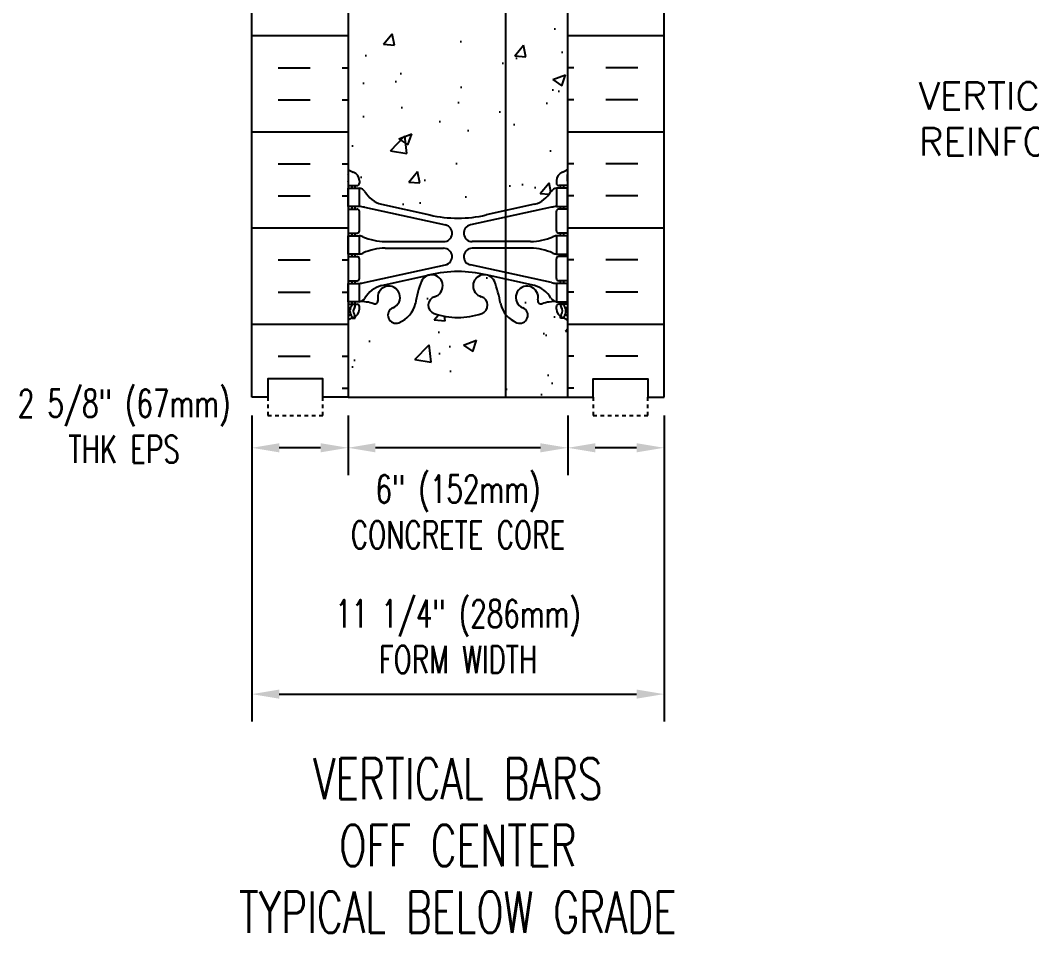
# Model space of a CAD drawing. Header units: inches. Extents: x 129.4 to 186.5, y 203.9 to 260.3.
# Drawn here: x 131.48 to 159.09, y 203.89 to 228.8 of the extents above; entities that cross this region are included whole.
import ezdxf
from ezdxf.enums import TextEntityAlignment as Align

# ---------------------------------------------------------------- set-up
doc = ezdxf.new("R2010")
doc.units = ezdxf.units.IN
doc.header["$MEASUREMENT"] = 0
doc.linetypes.add('DASHED2', pattern=[0.375, 0.25, -0.125])
for name, color, linetype in [('DIM', 4, 'Continuous'), ('HATCH', 12, 'Continuous'), ('line25', 2, 'Continuous'), ('LINE3', 3, 'Continuous'), ('LINE50', 5, 'Continuous'), ('LINE9', 9, 'Continuous'), ('TEXT', 4, 'Continuous'), ('Web_Edge', 9, 'Continuous')]:
    doc.layers.add(name, color=color, linetype=linetype)
doc.styles.add('DIM', font='romans.shx', dxfattribs={"width": 0.7})
doc.styles.get("Standard").update_dxf_attribs({"font": 'romans.shx', "height": 0.75})
doc.styles.add('Titles', font='romans.shx', dxfattribs={"width": 0.7, "height": 1.125})

msp = doc.modelspace()

# ---------------------------------------------------------------- hatches: boundary and pattern name
at = {"layer": 'HATCH'}
h = msp.add_hatch(dxfattribs=at)
h.set_pattern_fill('AR-CONC', color=256, scale=0.5)
h.set_pattern_definition([(50, (0, 0), (3.5863, -0.31376), [0.375, -4.125]), (355, (0, 0), (-0.693757, 3.76096), [0.3, -3.3]), (100.4514, (0.299, -0.026), (2.892544, 3.4472), [0.3187, -3.50571]), (46.1842, (0, 1), (5.336207, -0.827596), [0.5625, -6.1875]), (96.6356, (0.4447, 0.931), (4.67331, 4.87059), [0.47805, -5.25857]), (351.1842, (0, 1), (4.67331, 4.87059), [0.45, -4.95]), (21, (0.5, 0.75), (2.984535, -2.013094), [0.375, -4.125]), (326, (0.5, 0.75), (1.216577, 3.62575), [0.3, -3.3]), (71.4514, (0.7487, 0.5822), (4.20111, 1.612656), [0.3187, -3.50571]), (37.5, (0, 0), (0.060799, 1.664469), [0, -3.26, 0, -3.35, 0, -3.3125]), (7.5, (0, 0), (1.315348, 1.972059), [0, -1.91, 0, -3.185, 0, -1.2625]), (327.5, (-1.115, 0), (2.669112, -0.1127744), [0, -1.25, 0, -3.9, 0, -5.175]), (317.5, (-1.615, 0), (2.91593, 0.500525), [0, -1.625, 0, -2.59, 0, -3.675])])
h.paths.add_polyline_path([(146.43, 254.5176), (140.43, 254.5176), (140.43, 252.4286, 0.0643976), (140.54, 252.3626), (140.63, 252.3626), (140.63, 252.3209, -0.2490694), (140.74, 252.1138), (140.74, 252.0463, -0.4142136), (140.6775, 251.9838), (140.63, 251.9838), (140.63, 251.9138), (140.735, 251.9138, 0.1004604), (141.1287, 251.9709, -0.6014354), (141.2482, 251.866, 2.1820948), (141.6583, 252.079, -1), (141.8217, 252.4875, -0.2443795), (142.2701, 251.9667, 0.0531565), (142.4359, 251.3526, 0.2232531), (142.6363, 251.1878), (142.6559, 251.1835, 0.9554716), (142.7942, 251.7769, -0.7355925), (142.7814, 252.235, -0.0827551), (143.43, 252.3431, -0.0827551), (144.0786, 252.235, -0.7355925), (144.0658, 251.7769, 0.9554716), (144.2041, 251.1835), (144.2237, 251.1878, 0.2232531), (144.424, 251.3526, 0.0531565), (144.5899, 251.9667, -0.2443795), (145.0383, 252.4875, -1), (145.2017, 252.079, 2.1820948), (145.6118, 251.866, -0.6014354), (145.7313, 251.9709, 0.1004604), (146.125, 251.9138), (146.23, 251.9138), (146.23, 251.9838), (146.1825, 251.9838, -0.4142136), (146.12, 252.0463), (146.12, 252.1138, -0.2490694), (146.23, 252.3209), (146.23, 252.3626), (146.32, 252.3626, 0.0643976), (146.43, 252.4286)])
h.paths.add_polyline_path([(146.43, 248.299, 0.0824146), (146.2866, 248.3781, -0.3178372), (146.12, 248.6138), (146.12, 248.6813, -0.4142136), (146.1825, 248.7438), (146.23, 248.7438), (146.23, 248.8138), (146.125, 248.8138, -0.1889729), (145.9691, 248.9086, 0.1963228), (145.52, 249.2549), (144.1981, 249.5454, 0.0577947), (143.43, 249.6345, 0.0577947), (142.6618, 249.5454), (141.34, 249.2549, 0.1963228), (140.8909, 248.9086, -0.1889729), (140.735, 248.8138), (140.63, 248.8138), (140.63, 248.7438), (140.6775, 248.7438, -0.4142136), (140.74, 248.6813), (140.74, 248.6138, -0.3178372), (140.5733, 248.3781, 0.0824146), (140.43, 248.299), (140.43, 242.7362, 0.0824146), (140.5733, 242.6571, -0.3178372), (140.74, 242.4214), (140.74, 242.3539, -0.4142136), (140.6775, 242.2914), (140.63, 242.2914), (140.63, 242.2214), (140.735, 242.2214, -0.1889729), (140.8909, 242.1266, 0.1963228), (141.34, 241.7803), (142.6618, 241.4898, 0.0577947), (143.43, 241.4007, 0.0577947), (144.1981, 241.4898), (145.52, 241.7803, 0.1963228), (145.9691, 242.1266, -0.1889729), (146.125, 242.2214), (146.23, 242.2214), (146.23, 242.2914), (146.1825, 242.2914, -0.4142136), (146.12, 242.3539), (146.12, 242.4214, -0.3178372), (146.2866, 242.6571, 0.0824146), (146.43, 242.7362)])
h.paths.add_polyline_path([(146.43, 238.6066, 0.0643976), (146.32, 238.6726), (146.23, 238.6726), (146.23, 238.7143, -0.2490694), (146.12, 238.9214), (146.12, 238.9889, -0.4142136), (146.1825, 239.0514), (146.23, 239.0514), (146.23, 239.1214), (146.125, 239.1214, 0.1004604), (145.7313, 239.0643, -0.6014354), (145.6118, 239.1691, 2.1820948), (145.2017, 238.9562, -1), (145.0383, 238.5477, -0.2443795), (144.5899, 239.0685, 0.0531565), (144.424, 239.6826, 0.2232531), (144.2237, 239.8474), (144.2041, 239.8517, 0.9554716), (144.0658, 239.2582, -0.7355925), (144.0786, 238.8002, -0.0827551), (143.43, 238.6921, -0.0827551), (142.7814, 238.8002, -0.7355925), (142.7942, 239.2582, 0.9554716), (142.6559, 239.8517), (142.6363, 239.8474, 0.2232531), (142.4359, 239.6826, 0.0531565), (142.2701, 239.0685, -0.2443795), (141.8217, 238.5477, -1), (141.6583, 238.9562, 2.1820948), (141.2482, 239.1691, -0.6014354), (141.1287, 239.0643, 0.1004604), (140.735, 239.1214), (140.63, 239.1214), (140.63, 239.0514), (140.6775, 239.0514, -0.4142136), (140.74, 238.9889), (140.74, 238.9214, -0.2490694), (140.63, 238.7143), (140.63, 238.6726), (140.54, 238.6726, 0.0643976), (140.43, 238.6066), (140.43, 236.5176), (140.43, 234.4286, 0.0643976), (140.54, 234.3626), (140.63, 234.3626), (140.63, 234.3209, -0.2490694), (140.74, 234.1138), (140.74, 234.0463, -0.4142136), (140.6775, 233.9838), (140.63, 233.9838), (140.63, 233.9138), (140.735, 233.9138, 0.1004604), (141.1287, 233.9709, -0.6014354), (141.2482, 233.866, 2.1820948), (141.6583, 234.079, -1), (141.8217, 234.4875, -0.2443795), (142.2701, 233.9667, 0.0531565), (142.4359, 233.3526, 0.2232531), (142.6363, 233.1878), (142.6559, 233.1835, 0.9554716), (142.7942, 233.7769, -0.7355925), (142.7814, 234.235, -0.0827551), (143.43, 234.3431, -0.0827551), (144.0786, 234.235, -0.7355925), (144.0658, 233.7769, 0.9554716), (144.2041, 233.1835), (144.2237, 233.1878, 0.2232531), (144.424, 233.3526, 0.0531565), (144.5899, 233.9667, -0.2443795), (145.0383, 234.4875, -1), (145.2017, 234.079, 2.1820948), (145.6118, 233.866, -0.6014354), (145.7313, 233.9709, 0.1004604), (146.125, 233.9138), (146.23, 233.9138), (146.23, 233.9838), (146.1825, 233.9838, -0.4142136), (146.12, 234.0463), (146.12, 234.1138, -0.2490694), (146.23, 234.3209), (146.23, 234.3626), (146.32, 234.3626, 0.0643976), (146.43, 234.4286), (146.43, 236.5176)])
h.paths.add_polyline_path([(146.43, 230.299, 0.0824146), (146.2866, 230.3781, -0.3178372), (146.12, 230.6138), (146.12, 230.6813, -0.4142136), (146.1825, 230.7438), (146.23, 230.7438), (146.23, 230.8138), (146.125, 230.8138, -0.1889729), (145.9691, 230.9086, 0.1963228), (145.52, 231.2549), (144.1981, 231.5454, 0.0577947), (143.43, 231.6345, 0.0577947), (142.6618, 231.5454), (141.34, 231.2549, 0.1963228), (140.8909, 230.9086, -0.1889729), (140.735, 230.8138), (140.63, 230.8138), (140.63, 230.7438), (140.6775, 230.7438, -0.4142136), (140.74, 230.6813), (140.74, 230.6138, -0.3178372), (140.5733, 230.3781, 0.0824146), (140.43, 230.299), (140.43, 224.7362, 0.0824146), (140.5733, 224.6571, -0.3178372), (140.74, 224.4214), (140.74, 224.3539, -0.4142136), (140.6775, 224.2914), (140.63, 224.2914), (140.63, 224.2214), (140.735, 224.2214, -0.1889729), (140.8909, 224.1266, 0.1963228), (141.34, 223.7803), (142.6618, 223.4898, 0.0577947), (143.43, 223.4007, 0.0577947), (144.1981, 223.4898), (145.52, 223.7803, 0.1963228), (145.9691, 224.1266, -0.1889729), (146.125, 224.2214), (146.23, 224.2214), (146.23, 224.2914), (146.1825, 224.2914, -0.4142136), (146.12, 224.3539), (146.12, 224.4214, -0.3178372), (146.2866, 224.6571, 0.0824146), (146.43, 224.7362)])
h.paths.add_polyline_path([(146.43, 220.6066, 0.0643976), (146.32, 220.6726), (146.23, 220.6726), (146.23, 220.7143, -0.2490694), (146.12, 220.9214), (146.12, 220.9889, -0.4142136), (146.1825, 221.0514), (146.23, 221.0514), (146.23, 221.1214), (146.125, 221.1214, 0.1004604), (145.7313, 221.0643, -0.6014354), (145.6118, 221.1691, 2.1820948), (145.2017, 220.9562, -1), (145.0383, 220.5477, -0.2443795), (144.5899, 221.0685, 0.0531565), (144.424, 221.6826, 0.2232531), (144.2237, 221.8474), (144.2041, 221.8517, 0.9554716), (144.0658, 221.2582, -0.7355925), (144.0786, 220.8002, -0.0827551), (143.43, 220.6921, -0.0827551), (142.7814, 220.8002, -0.7355925), (142.7942, 221.2582, 0.9554716), (142.6559, 221.8517), (142.6363, 221.8474, 0.2232531), (142.4359, 221.6826, 0.0531565), (142.2701, 221.0685, -0.2443795), (141.8217, 220.5477, -1), (141.6583, 220.9562, 2.1820948), (141.2482, 221.1691, -0.6014354), (141.1287, 221.0643, 0.1004604), (140.735, 221.1214), (140.63, 221.1214), (140.63, 221.0514), (140.6775, 221.0514, -0.4142136), (140.74, 220.9889), (140.74, 220.9214, -0.2490694), (140.63, 220.7143), (140.63, 220.6726), (140.54, 220.6726, 0.0643976), (140.43, 220.6066), (140.43, 218.5176), (146.43, 218.5176)])
h = msp.add_hatch(dxfattribs=at)
h.set_pattern_fill('INSUL', color=256, scale=7, style=0)
h.set_pattern_definition([(0, (-2785.7316, -178.492), (0, 2.625), []), (0, (-2785.7316, -177.617), (0, 2.625), [0.875, -0.875]), (0, (-2785.7316, -176.742), (0, 2.625), [0.875, -0.875])])
h.paths.add_polyline_path([(137.805, 218.5176), (138.2425, 218.5176), (138.2425, 219.0176), (139.7425, 219.0176), (139.7425, 218.5176), (140.43, 218.5176), (140.43, 236.5176), (139.7425, 236.5176), (139.7425, 237.0176), (138.2425, 237.0176), (138.2425, 236.5176), (137.805, 236.5176)])
h = msp.add_hatch(dxfattribs=at)
h.set_pattern_fill('INSUL', color=256, scale=7, style=0)
h.set_pattern_definition([(180, (3072.5916, -178.492), (0, 2.625), []), (180, (3072.5916, -177.617), (0, 2.625), [0.875, -0.875]), (180, (3072.5916, -176.742), (0, 2.625), [0.875, -0.875])])
h.paths.add_polyline_path([(149.055, 218.5176), (148.6175, 218.5176), (148.6175, 219.0176), (147.1175, 219.0176), (147.1175, 218.5176), (146.43, 218.5176), (146.43, 236.5176), (147.1175, 236.5176), (147.1175, 237.0176), (148.6175, 237.0176), (148.6175, 236.5176), (149.055, 236.5176)])

# ---------------------------------------------------------------- linework, layer by layer
at = {"layer": 'DIM'}
for p, q in [((137.805, 218.0176), (137.805, 216.3824)), ((137.805, 218.0176), (137.805, 209.6576)), ((140.43, 218.0176), (140.43, 216.3824)), ((140.43, 218.0176), (140.43, 216.3824)), ((146.43, 218.0176), (146.43, 216.3824)), ((146.43, 218.0176), (146.43, 216.3824)), ((149.055, 218.0176), (149.055, 216.3824)), ((149.055, 218.0176), (149.055, 209.6576)), ((139.68, 217.1324), (138.555, 217.1324)), ((145.68, 217.1324), (141.18, 217.1324)), ((148.305, 217.1324), (147.18, 217.1324)), ((138.555, 210.4076), (148.305, 210.4076))]:
    msp.add_line(p, q, dxfattribs=at)
for points in [[(138.555, 217.2574), (138.555, 217.0074), (137.805, 217.1324)], [(139.68, 217.2574), (139.68, 217.0074), (140.43, 217.1324)], [(141.18, 217.2574), (141.18, 217.0074), (140.43, 217.1324)], [(145.68, 217.2574), (145.68, 217.0074), (146.43, 217.1324)], [(147.18, 217.2574), (147.18, 217.0074), (146.43, 217.1324)], [(148.305, 217.2574), (148.305, 217.0074), (149.055, 217.1324)], [(138.555, 210.5326), (138.555, 210.2826), (137.805, 210.4076)], [(148.305, 210.5326), (148.305, 210.2826), (149.055, 210.4076)]]:
    msp.add_solid(points, dxfattribs=at)
at = {"layer": 'HATCH'}
msp.add_line((140.43, 218.5176), (146.43, 218.5176), dxfattribs=at)
at = {"layer": 'line25'}
for p, q in [((140.43, 236.5176), (140.43, 218.5176)), ((146.43, 218.5176), (146.43, 236.5176))]:
    msp.add_line(p, q, dxfattribs=at)
at = {"layer": 'LINE3'}
msp.add_line((144.7317, 254.5176), (144.7317, 218.5176), dxfattribs=at)
at = {"layer": 'LINE50'}
for p, q in [((137.805, 218.5176), (137.805, 236.5176)), ((149.055, 218.5176), (149.055, 236.5176))]:
    msp.add_line(p, q, dxfattribs=at)
for points in [[(140.43, 218.5176), (139.7425, 218.5176), (139.7425, 219.0176), (138.2425, 219.0176), (138.2425, 218.5176), (137.805, 218.5176)], [(146.43, 218.5176), (147.1175, 218.5176), (147.1175, 219.0176), (148.6175, 219.0176), (148.6175, 218.5176), (149.055, 218.5176)]]:
    msp.add_lwpolyline(points, dxfattribs=at)
at = {"layer": 'LINE9', "linetype": 'DASHED2', "ltscale": 0.15}
for points in [[(138.2425, 218.5176), (138.2425, 218.5176), (138.2425, 218.0176), (139.7425, 218.0176), (139.7425, 218.5176), (139.7425, 218.5176)], [(147.1175, 218.5176), (147.1175, 218.5176), (147.1175, 218.0176), (148.6175, 218.0176), (148.6175, 218.5176), (148.6175, 218.5176)]]:
    msp.add_lwpolyline(points, dxfattribs=at)
at = {"layer": 'Web_Edge'}
for p, q in [((140.44, 224.4114), (140.44, 224.5975)), ((146.42, 224.4114), (146.42, 224.5975)), ((140.43, 224.2914), (140.6775, 224.2914)), ((140.54, 224.2214), (140.54, 224.2914)), ((140.63, 224.2214), (140.63, 224.2914)), ((140.74, 224.4214), (140.74, 224.3539)), ((146.12, 224.4214), (146.12, 224.3539)), ((146.43, 224.2914), (146.1825, 224.2914)), ((146.23, 224.2214), (146.23, 224.2914)), ((146.32, 224.2214), (146.32, 224.2914)), ((140.43, 223.6514), (140.6775, 223.6514)), ((140.54, 223.6514), (140.54, 223.7214)), ((140.63, 223.6514), (140.63, 223.7214)), ((140.879, 223.6976), (143.0902, 223.2161)), ((141.34, 223.7803), (142.6618, 223.4898)), ((145.981, 223.6976), (143.7697, 223.2161)), ((145.52, 223.7803), (144.1981, 223.4898)), ((146.43, 223.6514), (146.1825, 223.6514)), ((146.23, 223.6514), (146.23, 223.7214)), ((146.32, 223.6514), (146.32, 223.7214)), ((140.74, 223.0539), (140.74, 223.5889)), ((146.12, 223.0539), (146.12, 223.5889)), ((140.43, 222.9914), (140.6775, 222.9914)), ((140.54, 222.9214), (140.54, 222.9914)), ((140.63, 222.9214), (140.63, 222.9914)), ((146.43, 222.9914), (146.1825, 222.9914)), ((146.23, 222.9214), (146.23, 222.9914)), ((146.32, 222.9214), (146.32, 222.9914)), ((141.4447, 222.7614), (143.0409, 222.7614)), ((141.4447, 222.5814), (143.0409, 222.5814)), ((145.4153, 222.7614), (143.8191, 222.7614)), ((145.4153, 222.5814), (143.8191, 222.5814)), ((140.43, 222.3514), (140.6775, 222.3514)), ((140.54, 222.3514), (140.54, 222.4214)), ((140.63, 222.3514), (140.63, 222.4214)), ((140.74, 221.7539), (140.74, 222.2889)), ((146.12, 221.7539), (146.12, 222.2889)), ((146.43, 222.3514), (146.1825, 222.3514)), ((146.23, 222.3514), (146.23, 222.4214)), ((146.32, 222.3514), (146.32, 222.4214)), ((140.879, 221.6452), (143.0902, 222.1268)), ((145.981, 221.6452), (143.7697, 222.1268)), ((141.34, 221.5625), (142.6618, 221.853)), ((145.52, 221.5625), (144.1981, 221.853)), ((140.43, 221.6914), (140.6775, 221.6914)), ((140.54, 221.6214), (140.54, 221.6914)), ((140.63, 221.6214), (140.63, 221.6914)), ((146.43, 221.6914), (146.1825, 221.6914)), ((146.23, 221.6214), (146.23, 221.6914)), ((146.32, 221.6214), (146.32, 221.6914)), ((140.43, 221.0514), (140.6775, 221.0514)), ((140.43, 220.9514), (140.4719, 220.9514)), ((140.54, 221.0514), (140.54, 221.1214)), ((140.63, 221.0514), (140.63, 221.1214)), ((140.74, 220.9214), (140.74, 220.9889)), ((146.12, 220.9214), (146.12, 220.9889)), ((146.43, 221.0514), (146.1825, 221.0514)), ((146.23, 221.0514), (146.23, 221.1214)), ((146.32, 221.0514), (146.32, 221.1214)), ((146.43, 220.9514), (146.3881, 220.9514)), ((140.54, 220.6726), (140.63, 220.6726)), ((140.63, 220.6726), (140.63, 220.7143)), ((146.23, 220.6726), (146.23, 220.7143)), ((146.32, 220.6726), (146.23, 220.6726))]:
    msp.add_line(p, q, dxfattribs=at)
for points in [[(140.435, 224.2214), (140.735, 224.2214), (140.735, 223.7214), (140.435, 223.7214)], [(146.425, 224.2214), (146.125, 224.2214), (146.125, 223.7214), (146.425, 223.7214)], [(140.435, 222.9214), (140.735, 222.9214), (140.735, 222.4214), (140.435, 222.4214)], [(146.425, 222.9214), (146.125, 222.9214), (146.125, 222.4214), (146.425, 222.4214)], [(140.435, 221.6214), (140.735, 221.6214), (140.735, 221.1214), (140.435, 221.1214)], [(146.425, 221.6214), (146.125, 221.6214), (146.125, 221.1214), (146.425, 221.1214)]]:
    msp.add_lwpolyline(points, close=True, dxfattribs=at)
for centre, radius, start, end in [((140.74, 225.1285), 0.5, 231.68334, 250.52878), ((140.74, 225.1285), 0.6, 238.89067, 238.92705), ((140.42, 224.5975), 0.02, 360, 58.92705), ((140.49, 224.4214), 0.25, 0, 70.52878), ((146.37, 224.4214), 0.25, 109.47122, 180), ((146.12, 225.1285), 0.5, 289.47122, 308.31666), ((146.44, 224.5975), 0.02, 121.07295, 180), ((146.12, 225.1285), 0.6, 301.07295, 301.10933), ((140.42, 224.4114), 0.02, 299.98802, 360), ((140.6775, 224.3539), 0.0625, 270, 0), ((140.6919, 223.9752), 0.25, 37.27766, 80.0823), ((146.168, 223.9752), 0.25, 99.9177, 142.72234), ((146.1825, 224.3539), 0.0625, 180, 270), ((146.44, 224.4114), 0.02, 180, 240.01198), ((141.5394, 224.5033), 0.75, 210.15498, 254.58381), ((145.3206, 224.5033), 0.75, 285.41619, 329.84502), ((140.6775, 223.5889), 0.0625, 0, 90), ((140.6443, 222.7255), 1, 76.42909, 84.79907), ((146.2156, 222.7255), 1, 95.20093, 103.57091), ((146.1825, 223.5889), 0.0625, 90, 180), ((143.43, 226.7569), 3.3562, 256.76915, 270), ((143.43, 226.7569), 3.3562, 270, 283.23085), ((143.0409, 222.9914), 0.23, 270, 77.60551), ((143.8191, 222.9914), 0.23, 102.39449, 270), ((140.6775, 223.0539), 0.0625, 270, 0), ((140.7309, 222.7027), 0.2187, 60.49375, 88.91995), ((140.7309, 222.7027), 0.2187, 60.49375, 88.91995), ((141.4749, 224.3611), 1.6, 246.56734, 268.92028), ((141.4749, 224.3611), 1.6, 246.56734, 268.92028), ((145.3851, 224.3611), 1.6, 271.07972, 293.43266), ((145.3851, 224.3611), 1.6, 271.07972, 293.43266), ((146.1291, 222.7027), 0.2187, 91.08005, 119.50625), ((146.1291, 222.7027), 0.2187, 91.08005, 119.50625), ((146.1825, 223.0539), 0.0625, 180, 270), ((141.4749, 220.9817), 1.6, 91.07972, 113.43266), ((143.0409, 222.3514), 0.23, 282.39449, 90), ((143.8191, 222.3514), 0.23, 90, 257.60551), ((145.3851, 220.9817), 1.6, 66.56734, 88.92028), ((140.6775, 222.2889), 0.0625, 0, 90), ((140.7309, 222.6401), 0.2187, 271.08005, 299.50625), ((146.1291, 222.6401), 0.2187, 240.49375, 268.91995), ((146.1825, 222.2889), 0.0625, 90, 180), ((140.6775, 221.7539), 0.0625, 270, 0), ((142.7115, 221.5518), 0.305, 285.72535, 154.62183), ((143.43, 218.586), 3.3562, 90, 103.23085), ((143.43, 218.586), 3.3562, 76.76915, 90), ((144.1485, 221.5518), 0.305, 25.37817, 254.27465), ((146.1825, 221.7539), 0.0625, 180, 270), ((140.6443, 222.6173), 1, 275.20093, 283.57091), ((141.5394, 220.8395), 0.75, 105.41619, 149.84502), ((141.545, 221.2394), 0.305, 291.80375, 193.32049), ((145.2329, 220.5978), 3, 158.80161, 170.97273), ((141.627, 220.5978), 3, 9.02727, 21.19839), ((145.315, 221.2394), 0.305, 346.67951, 248.19625), ((145.3206, 220.8395), 0.75, 30.15498, 74.58381), ((146.2156, 222.6173), 1, 256.42909, 264.79907), ((140.6919, 221.3677), 0.25, 279.9177, 322.72234), ((141.1606, 221.1484), 0.09, 251.13486, 13.32049), ((142.8592, 221.0272), 0.24, 105.72535, 251.07704), ((144.0007, 221.0272), 0.24, 288.92296, 74.27465), ((145.6994, 221.1484), 0.09, 166.67951, 288.86514), ((146.168, 221.3677), 0.25, 217.27766, 260.0823), ((140.4719, 220.9314), 0.02, 345.84593, 90), ((140.7337, 220.8669), 0.25, 137.53913, 219.88549), ((140.5825, 221.0053), 0.045, 317.53913, 137.53913), ((140.49, 220.9214), 0.25, 289.47122, 360), ((140.7337, 220.8669), 0.16, 137.53913, 219.99992), ((140.6775, 220.9889), 0.0625, 360, 90), ((140.791, 220.123), 1, 70.0933, 93.21213), ((141.74, 220.752), 0.22, 111.80375, 291.80375), ((141.545, 221.2394), 0.745, 291.80375, 346.73478), ((145.315, 221.2394), 0.745, 193.26522, 248.19625), ((145.12, 220.752), 0.22, 248.19625, 68.19625), ((146.0689, 220.123), 1, 86.78787, 109.9067), ((146.1825, 220.9889), 0.0625, 90, 180), ((146.37, 220.9214), 0.25, 180, 250.52878), ((146.2775, 221.0053), 0.045, 42.46087, 222.46087), ((146.1263, 220.8669), 0.16, 320.00008, 42.46087), ((146.1263, 220.8669), 0.25, 320.11451, 42.46087), ((146.3881, 220.9314), 0.02, 90, 194.15407), ((140.74, 220.2143), 0.6, 114.92523, 121.10933), ((140.74, 220.2143), 0.5, 109.47122, 128.31666), ((140.4787, 220.7766), 0.02, 294.92523, 19.2084), ((140.5759, 220.736), 0.045, 218.552, 40.8121), ((143.43, 222.6921), 2, 251.07704, 270), ((143.43, 222.6921), 2, 270, 288.92296), ((146.284, 220.736), 0.045, 139.1879, 321.448), ((146.12, 220.2143), 0.5, 51.68334, 70.52878), ((146.3813, 220.7766), 0.02, 160.7916, 245.07477), ((146.12, 220.2143), 0.6, 58.89067, 65.07477)]:
    msp.add_arc(centre, radius, start, end, dxfattribs=at)

# ---------------------------------------------------------------- texts
at = {"layer": 'DIM', "style": 'Titles', "width": 0.7}
for s, p in [('VERTICAL BARS', (143.43, 207.5357)), ('OFF CENTER', (143.43, 205.7143)), ('TYPICAL BELOW GRADE', (143.43, 203.8928))]:
    msp.add_text(s, height=1.125, dxfattribs=at).set_placement(p, align=Align.CENTER)
at = {"layer": 'DIM', "color": 4, "char_height": 0.75, "attachment_point": 5, "style": 'DIM'}
for s, insert in [('\\A1;2 5/8" (67mm)\\PTHK EPS', (134.3186, 217.7213)), ('\\A1;6" (152mm)\\PCONCRETE CORE', (143.43, 215.3831)), ('\\A1;11 1/4" (286mm)\\PFORM WIDTH', (143.43, 211.9791))]:
    msp.add_mtext(s, dxfattribs=dict(at, insert=insert))
at = {"layer": 'TEXT', "insert": (156.0071, 227.1135), "char_height": 0.75, "width": 15.763746, "attachment_point": 1}
msp.add_mtext('VERTICAL\\PREINFORCEMENT', dxfattribs=at)

doc.saveas('drawing.dxf')
